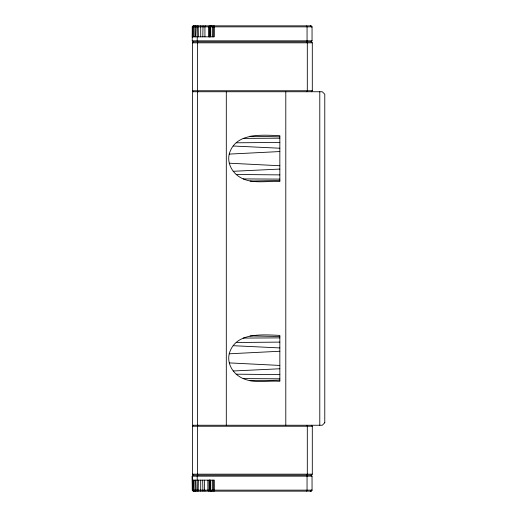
<?xml version="1.0" encoding="UTF-8"?>
<svg xmlns="http://www.w3.org/2000/svg" width="517" height="517" viewBox="0 0 517 517"><rect width="100%" height="100%" fill="white"/><g stroke="black" fill="none" stroke-linecap="round" stroke-linejoin="round"><path stroke-width="0.78" d="M200.719 25.85L200.719 36.836M195.71 480.157L195.982 491.137M192.311 36.836L192.479 26.852L193.293 25.85M192.938 480.157L192.763 490.142L193.655 491.137M229.225 154.098C227.06 163.049 231.978 172.355 239.63 177.021C251.624 184.556 266.604 180.614 279.846 181.616L279.846 135.68C262.636 135.034 235.241 132.152 229.225 154.098L279.846 151.552M229.225 353.796C227.06 362.747 231.978 372.053 239.63 376.719C251.624 384.254 266.604 380.305 279.846 381.313L279.846 335.378C262.636 334.732 235.241 331.843 229.225 353.796L279.846 351.25M213.54 25.85L213.34 36.836M203.026 25.85L202.819 36.836M198.147 491.137L198.379 480.157M196.021 25.85L195.685 36.836M212.778 25.85L212.39 26.852L212.39 36.836M195.355 25.85L194.961 26.852L194.961 36.836M197.888 41.825L197.475 42.827L197.475 90.753L197.888 91.748M306.646 41.825L307.059 40.83L307.059 26.852L306.646 25.85M306.891 91.748L307.305 90.753L307.305 42.827L306.891 41.825M197.888 425.245L197.475 426.241L197.475 474.167L197.888 475.168M197.623 475.162L197.21 476.157L197.216 491.137M306.891 475.168L307.305 474.167L307.305 426.241L306.891 425.245M306.633 491.137L307.046 490.142L307.046 476.157L306.633 475.162M205.352 25.85L204.932 26.852L204.932 36.836M194.23 25.85L193.694 26.852L193.694 36.836M211.466 25.85L210.749 26.852L210.749 36.836M209.204 25.85L208.429 26.852L208.429 36.836M210.975 25.85L210.135 26.852L210.135 36.836M192.776 36.836L192.776 26.852L193.668 25.85M310.614 491.144L311.512 490.148M209.643 26.852L210.535 25.85M209.799 26.852L210.703 25.85M210.613 25.85L209.682 26.852L209.682 36.836M193.423 25.85L192.479 26.852L192.479 36.836M310.853 491.144L311.809 490.148M210.445 25.85L209.475 26.852L209.475 36.836M311.299 91.748L312.3 90.753L312.3 42.827L311.299 41.825L193.229 41.825L192.234 40.83L192.234 26.852L193.229 25.85L311.053 25.85L312.048 26.852L312.048 40.83L311.053 41.825M193.481 91.748L192.479 90.753L192.479 42.827L193.481 41.825M210.341 25.85L209.346 26.852L209.346 36.836M193.481 475.168L192.479 474.167L192.479 426.241L193.481 425.245M311.299 425.245L312.3 426.241L312.3 474.167L311.299 475.168L193.216 475.162L192.227 476.163L192.466 490.142L193.306 491.15L311.06 491.15L312.061 490.148L312.035 476.163L192.221 476.163L192.24 490.148L193.222 491.137M311.04 491.137L312.055 490.148L209.333 490.142L209.333 480.157M192.776 26.852L193.804 25.85M233.199 171.289L279.846 169.072M233.199 370.986L279.846 368.77M250.041 181.053L279.846 180.491M250.041 380.751L279.846 380.189M236.23 142.808L279.846 142.408M236.23 342.506L279.846 342.105M243.171 138.388L279.846 138.188M243.171 338.079L279.846 337.885M192.234 26.852L312.048 26.852M192.234 36.836L214.335 36.836L214.335 25.85M192.234 40.83L312.048 40.83M192.479 42.827L312.3 42.827M192.479 90.753L312.3 90.753M192.479 426.241L312.3 426.241M192.479 474.167L312.3 474.167M192.305 480.157L214.322 480.157L214.322 491.137M209.954 491.137L209.114 490.142L192.305 490.148M210.413 491.15L209.333 490.142M243.171 178.914L279.846 179.108M243.171 378.606L279.846 378.806M236.23 174.488L279.846 174.888M236.23 374.185L279.846 374.586M250.041 136.242L279.846 136.805M250.041 335.94L279.846 336.502M233.199 146.007L279.846 148.224M233.199 345.705L279.846 347.922M229.225 163.198L279.846 165.744M229.225 362.895L279.846 365.441M311.066 475.175L312.035 476.163M192.783 490.148L193.81 491.15M310.853 25.85L311.803 26.852M193.416 491.137L192.466 490.142L192.486 480.164M210.6 491.137L209.669 490.142L209.669 480.157M310.614 25.85L311.505 26.852M210.962 491.137L210.122 490.142L210.122 480.157M211.453 491.137L210.742 490.142L210.742 480.157M208.59 491.137L207.873 490.142L207.873 480.157M194.392 491.137L193.681 490.142L193.468 480.157M195.4 491.137L194.948 490.142L194.877 480.157M197.636 41.825L197.223 40.83L197.223 25.85M212.765 491.137L212.377 490.142L212.377 480.157M204.984 491.137L204.596 490.142L204.596 480.157M198.153 25.85L198.386 36.836M213.527 491.137L213.327 480.157M202.89 491.137L202.69 480.157M319.79 91.748L319.79 425.245M285.798 91.748L285.798 425.245M226.304 91.748L226.304 425.245M209.463 480.157L209.463 490.142M209.114 480.157L209.114 490.142M200.706 480.157L200.706 491.137M197.475 91.748L197.475 425.245M324.779 422.744L322.285 425.245L192.479 425.245L192.479 91.748L322.285 91.748L324.779 94.249L324.779 422.744"/></g></svg>
